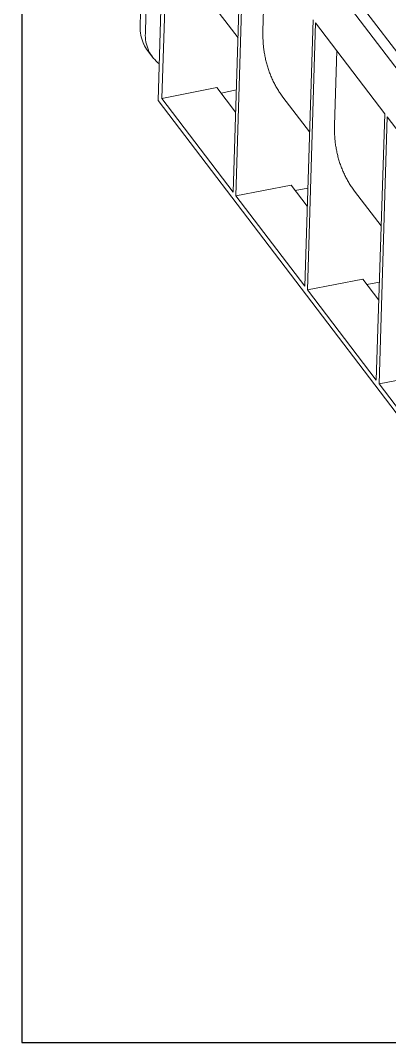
# Model space of a CAD drawing. Header units: millimetres. Extents: x 4267 to 8467, y 166 to 3136.
# Drawn here: x 4610.3 to 4722.4, y 1441.6 to 1752.2 of the extents above; entities that cross this region are included whole.
import ezdxf

# ---------------------------------------------------------------- set-up
doc = ezdxf.new("R2010")
doc.units = ezdxf.units.MM
doc.styles.get("Standard").update_dxf_attribs({"font": 'SimSun.ttf'})
doc.dimstyles.new('ISO-25', dxfattribs={"dimtxt": 2.5, "dimasz": 2.5, "dimexe": 1.25, "dimexo": 0.625, "dimtad": 1, "dimtxsty": 'Standard', "dimcen": 2.5, "dimadec": 0, "dimazin": 0, "dimtfac": 1, "dimtmove": 0, "dimatfit": 3, "dimfxl": 1, "dimarcsym": 0})

msp = doc.modelspace()

# ---------------------------------------------------------------- linework, layer by layer
at = {"linetype": 'Continuous', "lineweight": 5}
for p, q in [((4832.15, 1596.28, 326.37), (4651.11, 1834.17, 326.37)), ((4835.5, 1596.97, 326.37), (4654.46, 1834.86, 326.37)), ((4646.65, 1750.38, 326.37), (4647.97, 1819.21, 326.37)), ((4654.38, 1811.37, 326.37), (4652.16, 1727.91, 326.37)), ((4653.2, 1728.55, 326.37), (4655.98, 1809.27, 326.37)), ((4648.23, 1748.31, 326.37), (4649.21, 1783.78, 326.37)), ((4677.47, 1781.04, 326.37), (4674.9, 1700.04, 326.37)), ((4675.76, 1698.92, 326.37), (4678.2, 1780.08, 326.37)), ((4683.98, 1748.94, 326.37), (4684.66, 1771.59, 326.37)), ((4667.62, 1758.43, 326.37), (4676.39, 1746.91, 326.37)), ((4699.22, 1752.46, 326.37), (4696.65, 1671.47, 326.37)), ((4697.5, 1670.34, 326.37), (4699.94, 1751.51, 326.37)), ((4699.94, 1751.51, 326.37), (4720.96, 1723.89, 326.37)), ((4648.91, 1743.07, 326.37), (4650.43, 1741.08, 326.37)), ((4705.72, 1720.37, 326.37), (4706.4, 1743.02, 326.37)), ((4653.2, 1728.55, 326.37), (4669.99, 1731.8, 326.37)), ((4675.67, 1724.34, 326.37), (4669.99, 1731.8, 326.37)), ((4675.89, 1731.11, 326.37), (4671.24, 1730.16, 326.37)), ((4652.16, 1727.91, 326.37), (4828.87, 1495.72, 326.37)), ((4674.9, 1700.04, 326.37), (4653.2, 1728.55, 326.37)), ((4690.06, 1728.95, 326.37), (4698.13, 1718.33, 326.37)), ((4720.96, 1723.89, 326.37), (4718.39, 1642.89, 326.37)), ((4719.25, 1641.77, 326.37), (4721.69, 1722.93, 326.37)), ((4721.69, 1722.93, 326.37), (4742.71, 1695.31, 326.37)), ((4675.76, 1698.92, 326.37), (4692.55, 1702.16, 326.37)), ((4697.42, 1695.76, 326.37), (4692.55, 1702.16, 326.37)), ((4697.59, 1701.29, 326.37), (4693.8, 1700.51, 326.37)), ((4711.8, 1700.37, 326.37), (4719.88, 1689.76, 326.37)), ((4696.65, 1671.47, 326.37), (4675.76, 1698.92, 326.37)), ((4697.5, 1670.34, 326.37), (4714.29, 1673.59, 326.37)), ((4719.16, 1667.19, 326.37), (4714.29, 1673.59, 326.37)), ((4719.34, 1672.72, 326.37), (4715.55, 1671.94, 326.37)), ((4718.39, 1642.89, 326.37), (4697.5, 1670.34, 326.37)), ((4719.25, 1641.77, 326.37), (4736.04, 1645.01, 326.37)), ((4740.14, 1614.32, 326.37), (4719.25, 1641.77, 326.37))]:
    msp.add_line(p, q, dxfattribs=at)
for points in [[(4690.06, 1728.95), (4689.64, 1729.51, -0.006083), (4689.23, 1730.08, -0.006084), (4688.84, 1730.67, -0.006077), (4688.47, 1731.26, -0.006074), (4688.11, 1731.86, -0.006066), (4687.76, 1732.47, -0.00605), (4687.43, 1733.1, -0.006032), (4687.11, 1733.72, -0.00601), (4686.81, 1734.36, -0.005985), (4686.52, 1735.01, -0.005956), (4686.25, 1735.66, -0.005923), (4685.99, 1736.32, -0.005883), (4685.75, 1736.98, -0.005849), (4685.52, 1737.65, -0.005815), (4685.31, 1738.33, -0.005758), (4685.11, 1739.02, -0.005676), (4684.93, 1739.7, -0.005674), (4684.77, 1740.4, -0.005725), (4684.62, 1741.1, -0.00552), (4684.49, 1741.8, -0.00512), (4684.37, 1742.5, -0.005565), (4684.27, 1743.21, -0.006508), (4684.18, 1743.94, -0.004936), (4684.1, 1744.63, -0.0018), (4684.05, 1745.26, -0.00676), (4684, 1746.06, -0.011357), (4683.98, 1747.31, -0.005528), (4683.98, 1748.94, -0.002937)], [(4711.8, 1700.37), (4711.39, 1700.93, -0.006083), (4710.98, 1701.51, -0.006084), (4710.59, 1702.09, -0.006077), (4710.21, 1702.68, -0.006074), (4709.85, 1703.29, -0.006066), (4709.51, 1703.9, -0.00605), (4709.17, 1704.52, -0.006032), (4708.86, 1705.15, -0.00601), (4708.55, 1705.79, -0.005986), (4708.27, 1706.43, -0.005956), (4707.99, 1707.08, -0.005923), (4707.74, 1707.74, -0.005883), (4707.49, 1708.41, -0.005849), (4707.27, 1709.08, -0.005815), (4707.06, 1709.76, -0.005758), (4706.86, 1710.44, -0.005676), (4706.68, 1711.13, -0.005674), (4706.52, 1711.82, -0.005725), (4706.37, 1712.52, -0.00552), (4706.23, 1713.22, -0.00512), (4706.12, 1713.92, -0.005565), (4706.01, 1714.63, -0.006508), (4705.92, 1715.37, -0.004936), (4705.85, 1716.06, -0.0018), (4705.79, 1716.68, -0.00676), (4705.75, 1717.49, -0.011357), (4705.73, 1718.73, -0.005528), (4705.72, 1720.37, -0.002937)]]:
    msp.add_lwpolyline(points, format="xyb", dxfattribs=at)
for points, knots in [([(4648.91, 1743.07, 326.37), (4648.45, 1743.67, 326.37), (4648.06, 1744.33, 326.37), (4647.72, 1745.06, 326.37), (4647.7, 1745.09, 326.37), (4647.33, 1745.91, 326.37), (4647.07, 1746.74, 326.37), (4646.89, 1747.65, 326.37), (4646.88, 1747.68, 326.37), (4646.71, 1748.57, 326.37), (4646.64, 1749.46, 326.37), (4646.65, 1750.38, 326.37)], [0.6421963, 0.6421963, 0.6421963, 0.6421963, 0.7460938, 0.7460938, 0.75, 0.75, 0.8710938, 0.8710938, 0.875, 0.875, 1, 1, 1, 1]), ([(4648.23, 1748.31, 326.37), (4648.2, 1747.43, 326.37), (4648.26, 1746.58, 326.37), (4648.41, 1745.72, 326.37), (4648.42, 1745.7, 326.37), (4648.59, 1744.8, 326.37), (4648.84, 1743.97, 326.37), (4649.2, 1743.16, 326.37), (4649.21, 1743.13, 326.37), (4649.58, 1742.32, 326.37), (4650.02, 1741.59, 326.37), (4650.59, 1740.88, 326.37), (4650.62, 1740.83, 326.37), (4651.18, 1740.15, 326.37), (4651.79, 1739.57, 326.37), (4652.46, 1739.06, 326.37)], [0, 0, 0, 0, 0.1210938, 0.1210938, 0.125, 0.125, 0.2460938, 0.2460938, 0.25, 0.25, 0.3671875, 0.3671875, 0.375, 0.375, 0.4865606, 0.4865606, 0.4865606, 0.4865606])]:
    msp.add_open_spline(points, degree=3, knots=knots, dxfattribs=at)

# ---------------------------------------------------------------- leaders
at = {"lineweight": 5}
msp.add_leader([(4610.69, 1816.5, 326.37), (4610.69, 1441.56, 326.37), (4991.13, 1441.56, 326.37)], dimstyle='ISO-25', override={"dimtxt": 10, "dimgap": 0.625, "dimtad": 0, "dimarcsym": 1}, dxfattribs=at)

doc.saveas('drawing.dxf')
